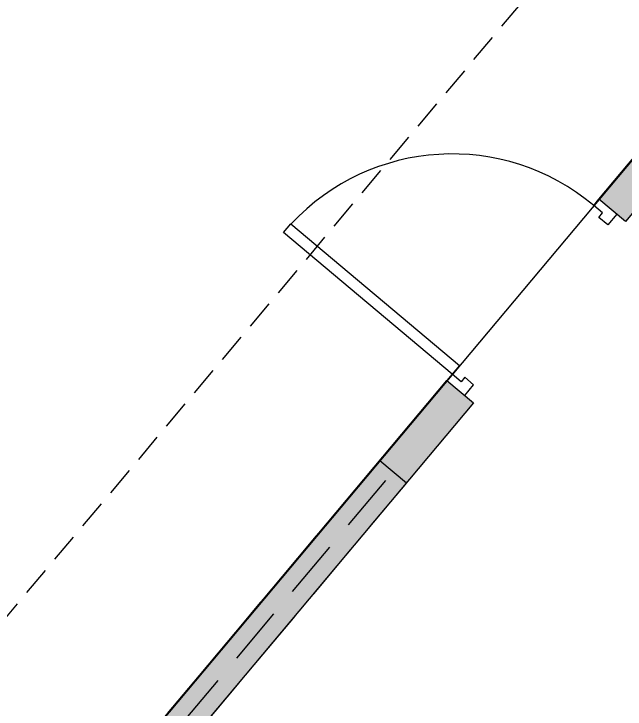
# Model space of a CAD drawing. Header units: millimetres. Extents: x 834140250 to 834644390, y 817877047 to 817987022.
# Drawn here: x 834536607 to 834539244, y 817952732 to 817955729 of the extents above; entities that cross this region are included whole.
import ezdxf

# ---------------------------------------------------------------- set-up
doc = ezdxf.new("R2010")
doc.units = ezdxf.units.MM
doc.header["$LTSCALE"] = 1000
doc.header["$MEASUREMENT"] = 0
doc.linetypes.add('3B52X-MAGP-P-L000_XB$0$HIDDEN', pattern=[0.375, 0.25, -0.125])
doc.linetypes.add('3B52X-MAGP-P-L000_XB$0$HIDDEN2', pattern=[0.1875, 0.125, -0.0625])
for name, color, linetype in [('3B52X-MAGP-P-L000_XB$0$VPA060_Hatch', 252, 'Continuous'), ('3B52X-MAGP-P-L000_XB$0$VPA090_Building Line Above', 1, '3B52X-MAGP-P-L000_XB$0$HIDDEN2'), ('3B52X-MAGP-P-L000_XB$0$VPA220_Wall-Conc', 3, 'Continuous'), ('3B52X-MAGP-P-L000_XB$0$VPA240_road curb', 1, 'Continuous'), ('3B52X-MAGP-P-L000_XB$0$VPA383_Louvres', 1, 'Continuous')]:
    doc.layers.add(name, color=color, linetype=linetype)

# ---------------------------------------------------------------- blocks, each defined once
blk = doc.blocks.new('GFA_GF')
at = {"layer": '3B52X-MAGP-P-L000_XB$0$VPA060_Hatch'}
h = blk.add_hatch(dxfattribs=at)
h.set_pattern_fill('AR-CONC', color=253, scale=20, style=0)
h.set_pattern_definition([(100, (-13521.53, 17305.91), (101.8234, 101.8234), [15, -165]), (45, (-13521.53, 17305.91), (-133.0801, 75.442), [12, -132]), (150.4514, (-13513.04, 17314.4), (-31.2565, 177.2654), [12.748, -140.2284]), (96.1842, (-13552.17, 17331.63), (162.5608, 142.2321), [22.5, -247.5]), (146.6356, (-13538.62, 17343.48), (-29.0856, 268.4288), [19.122, -210.3426]), (41.1842, (-13552.17, 17331.63), (-29.0858, 268.4288), [18, -198]), (71, (-13531.66, 17340.52), (138.4217, 39.6918), [15, -165]), (16, (-13531.66, 17340.52), (-79.8194, 130.5016), [12, -132]), (121.4514, (-13520.12, 17343.83), (58.6024, 170.1933), [12.748, -140.2284]), (87.5, (-13521.53, 17305.914), (-49.43906, 44.659), [0, -130.4, 0, -134, 0, -132.5]), (57.5, (-13521.53, 17305.914), (-26.60782, 91.00918), [0, -76.4, 0, -127.4, 0, -50.5]), (17.5, (-13550.2, 17271.75), (72.08249, 78.88675), [0, -50, 0, -156, 0, -207]), (7.5, (-13563.05, 17256.43), (59.636, 102.21856), [0, -65, 0, -103.6, 0, -147])])
h.paths.add_polyline_path([(-10558.6, 17459.1), (-10687.2, 17305.9), (-13521.5, 19684.2), (-13393, 19837.4)])
h.paths.add_polyline_path([(-11946.7, 21561), (-11689.6, 21867.4), (-11153.4, 21417.5), (-11410.5, 21111.1)])
h.paths.add_polyline_path([(-8887.4, 19450.8), (-10558.6, 17459.1), (-10673.5, 17555.5), (-9098.7, 19432.3), (-11281.9, 21264.3), (-11185.5, 21379.2), (-8887.4, 19450.8)])
h.paths.add_polyline_path([(-10616.1, 23146.7), (-8996.3, 25077.2), (-8881.4, 24980.8), (-10501.2, 23050.3), (-8624.4, 21475.5), (-8065.2, 22142), (-7950.3, 22045.5), (-8625.2, 21241.2), (-10731.8, 23008.9)])
h.paths.add_polyline_path([(-8340.7, 25858.5), (-6483, 28072.4), (-6368.1, 27976), (-8225.8, 25762.1)])
h.paths.add_polyline_path([(-6258, 28340.5), (-4201.1, 30791.9), (-4086.2, 30695.5), (-6143.1, 28244.1)])
h.paths.add_polyline_path([(-6483, 28072.4), (-6258, 28340.5), (-5721.8, 27890.6), (-5946.8, 27622.5)])
h.paths.add_polyline_path([(-1611.5, 33644.7), (-1726.4, 33741.1), (-1340.7, 34200.8), (-1225.8, 34104.4)])
h.paths.add_polyline_path([(-2433.4, 32898.5), (-2240.6, 33128.3), (-2125.7, 33031.9), (-2318.5, 32802.1)])
for points in [[(-8264.1, 25794.3), (-8302.6, 25748.3), (-8340.9, 25780.4), (-8324.9, 25799.6), (-8363.2, 25831.7), (-8340.7, 25858.5)], [(-8919.7, 25012.9), (-8881.1, 25058.9), (-8919.4, 25091), (-8935.5, 25071.9), (-8973.8, 25104), (-8996.3, 25077.2)]]:
    blk.add_lwpolyline(points)
blk.add_lwpolyline([(-8941.7, 25142.3), (-8973.8, 25104), (-9701.5, 25714.6), (-9669.4, 25752.9)], close=True)
blk.add_arc((-8973.8, 25104), 950, 50, 136.983)
at = {"layer": '3B52X-MAGP-P-L000_XB$0$VPA090_Building Line Above', "color": 253}
blk.add_lwpolyline([(-15508.9, 18871.5), (-15300, 19120.5), (-15146.8, 18991.9), (-1375, 35404.4), (-1528.2, 35533), (-1319.3, 35782), (14200.7, 22759.1, 0.414214), (14658.6, 22799.1, -0.000013), (16707.2, 25240.4, 0.364001)], format="xyb", dxfattribs=at)
at = {"layer": '3B52X-MAGP-P-L000_XB$0$VPA220_Wall-Conc', "color": 253}
for points in [[(-8340.7, 25858.5), (-6483, 28072.4), (-6368.1, 27976), (-8225.8, 25762.1)], [(-10616.1, 23146.7), (-8996.3, 25077.2), (-8881.4, 24980.8), (-10501.2, 23050.3), (-8624.4, 21475.5), (-8065.2, 22142), (-7950.3, 22045.5), (-8625.2, 21241.2), (-10731.8, 23008.9)]]:
    blk.add_lwpolyline(points, close=True, dxfattribs=at)
at = {"layer": '3B52X-MAGP-P-L000_XB$0$VPA240_road curb', "color": 253}
blk.add_lwpolyline([(-1340.7, 34200.8), (-11721.7, 21829.2)], dxfattribs=at)
at = {"layer": '3B52X-MAGP-P-L000_XB$0$VPA383_Louvres', "color": 253, "linetype": '3B52X-MAGP-P-L000_XB$0$HIDDEN'}
blk.add_line((-10385.1, 23305.4), (-9228.1, 24684.3), dxfattribs=at)
blk.add_lwpolyline([(-9170.7, 24636), (-10327.7, 23257.2), (-10442.6, 23353.6), (-9285.6, 24732.5)], close=True, dxfattribs=at)

msp = doc.modelspace()

# ---------------------------------------------------------------- block references
msp.add_blockref('GFA_GF', (834547471.4, 817929071.1))

doc.saveas('drawing.dxf')
